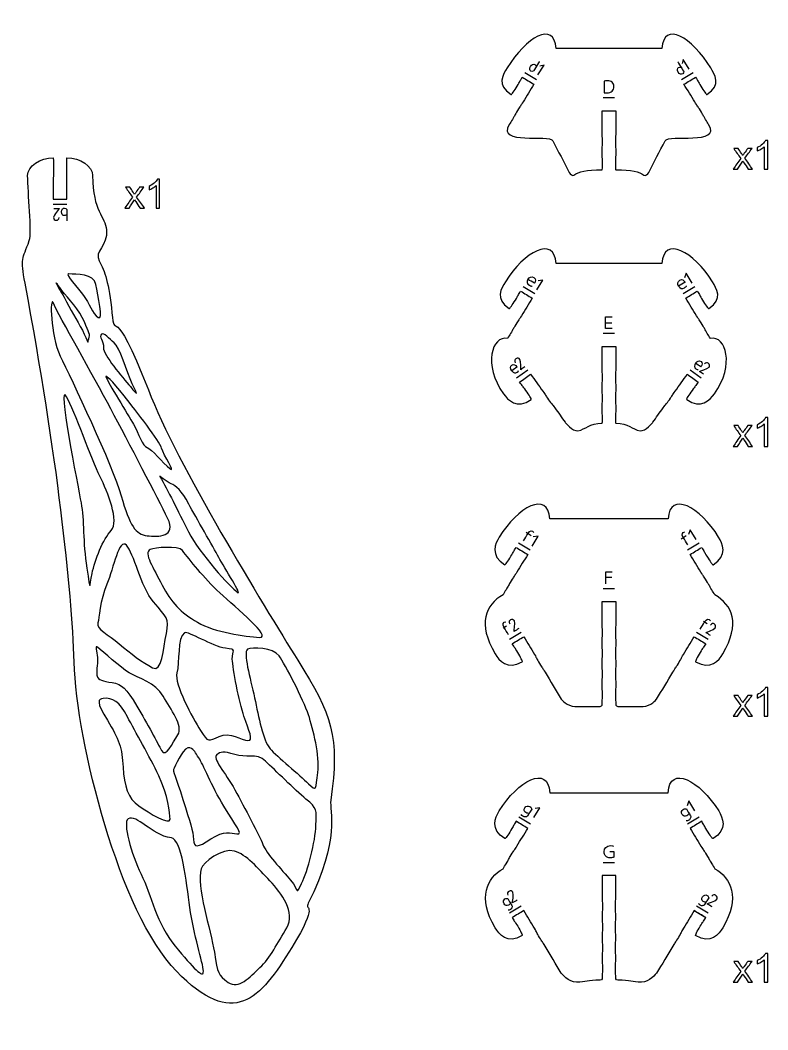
# Model space of a CAD drawing. Extents: x 0 to 1200, y 0 to 700.
# Drawn here: x 551.3 to 715.8, y 163.6 to 385.7 of the extents above; entities that cross this region are included whole.
import ezdxf

# ---------------------------------------------------------------- set-up
doc = ezdxf.new("R2010")
doc.units = 0
doc.header["$MEASUREMENT"] = 0
doc.layers.add('DEFAULT', color=7, linetype='CONTINUOUS')

msp = doc.modelspace()

# ---------------------------------------------------------------- linework, layer by layer
at = {"layer": 'DEFAULT', "color": 7}
for points in [[(665.23, 373.68), (666.56, 375.84), (665.66, 375.59)], [(698.48, 374.92), (697.16, 377.08), (696.97, 376.17)], [(664.91, 372.57), (662.36, 374.13)], [(699.33, 374.13), (696.77, 372.57)], [(679.59, 368.71), (682.09, 368.71)], [(558.62, 345.23), (561.62, 345.23)], [(699.13, 327.89), (697.81, 330.05), (697.45, 329.03)], [(664.53, 325.51), (661.97, 327.07)], [(665, 326.39), (666.32, 328.55), (665.24, 328.41)], [(699.71, 327.07), (697.15, 325.51)], [(681.58, 317.87), (680.1, 317.87), (680.1, 320.5), (681.52, 320.5)], [(681.46, 319.1), (680.1, 319.1)], [(679.59, 316.87), (682.09, 316.87)], [(662.98, 308.72), (660.54, 306.97)], [(701.14, 306.97), (698.7, 308.72)], [(700.06, 271.48), (698.74, 273.64), (698.37, 272.61)], [(662.6, 273.09), (663.73, 272.4)], [(663.96, 270.05), (665.28, 272.21), (664.2, 272.07)], [(696.73, 271.65), (697.86, 272.35)], [(663.54, 269.13), (660.98, 270.7)], [(700.69, 270.69), (698.13, 269.12)], [(680.13, 261.72), (680.13, 264.35), (681.55, 264.35)], [(680.13, 263.19), (681.47, 263.19)], [(679.59, 260.72), (682.09, 260.72)], [(701.67, 253.49), (702.44, 253.04)], [(657.57, 252.03), (658.33, 252.49)], [(661.56, 251.06), (658.99, 249.52)], [(702.7, 249.52), (700.13, 251.06)], [(699.76, 211.81), (698.44, 213.97), (698.08, 212.94)], [(664.35, 210.33), (665.67, 212.49), (664.59, 212.34)], [(663.55, 208.88), (660.99, 210.44)], [(700.69, 210.44), (698.13, 208.87)], [(679.59, 200.47), (682.09, 200.47)], [(661.56, 190.81), (658.99, 189.26)], [(699.56, 189.86), (702.13, 188.32)], [(702.7, 189.26), (700.13, 190.81)]]:
    msp.add_lwpolyline(points, dxfattribs=at)
at = {"layer": 'DEFAULT', "color": 1}
for points, knots in [([(702.77, 362.76), (705.68, 358.13), (693.85, 360.72), (693.19, 359.18), (691.99, 356.86), (690.78, 354.54), (689.58, 352.22), (689.42, 351.85), (688.81, 351.35), (688.52, 351.6), (687.44, 352.47), (685.89, 352.81), (682.34, 352.81), (682.27, 352.83), (682.28, 353.21), (682.28, 354.44), (682.28, 355.7), (682.34, 355.58), (682.34, 356.71), (682.34, 357.85), (682.28, 357.72), (682.28, 358.99), (682.28, 360.25), (682.34, 360.13), (682.34, 361.26), (682.34, 362.78), (682.34, 364.3), (682.34, 365.81), (681.34, 365.81), (680.34, 365.81), (679.34, 365.81), (679.34, 364.3), (679.34, 362.78), (679.34, 361.26), (679.34, 360.13), (679.4, 360.25), (679.4, 358.99), (679.4, 357.72), (679.34, 357.85), (679.34, 356.71), (679.34, 355.58), (679.4, 355.7), (679.4, 354.44), (679.4, 353.17), (679.41, 352.81), (679.34, 352.81), (675.78, 352.81), (674.24, 352.47), (673.15, 351.6), (672.87, 351.35), (672.26, 351.85), (672.1, 352.22), (670.9, 354.54), (669.69, 356.86), (668.49, 359.18), (667.83, 360.72), (656.01, 358.13), (658.91, 362.76), (659.14, 363.13), (659.37, 363.5), (659.59, 363.87), (660.19, 364.84), (660.07, 364.76), (660.73, 365.84), (661.38, 366.92), (661.37, 366.78), (661.96, 367.75), (662.76, 369.04), (663.55, 370.33), (664.34, 371.63), (663.49, 372.15), (662.63, 372.67), (661.78, 373.19), (661.19, 372.22), (661.31, 372.3), (660.65, 371.22), (659.99, 370.14), (659.43, 369.3), (659.3, 369.38), (655.97, 371.41), (657.59, 373.82), (658.45, 375.23), (662.52, 381.89), (668.85, 385.72), (669.21, 379.46), (676.96, 379.46), (684.72, 379.46), (692.48, 379.46), (692.84, 385.72), (699.16, 381.89), (703.23, 375.23), (704.09, 373.82), (705.72, 371.42), (702.39, 369.38), (702.25, 369.3), (701.7, 370.14), (701.04, 371.22), (700.38, 372.3), (700.5, 372.22), (699.9, 373.19), (699.05, 372.67), (698.19, 372.15), (697.34, 371.63), (698.13, 370.33), (698.93, 369.04), (699.72, 367.75), (700.31, 366.78), (700.3, 366.92), (700.96, 365.84), (701.62, 364.76), (701.5, 364.84), (702.09, 363.87), (702.32, 363.5), (702.55, 363.13), (702.77, 362.76)], [3.677134, 3.677134, 3.677134, 3.677134, 4.677134, 4.677134, 4.677134, 26.911439, 26.911439, 26.911439, 27.911439, 27.911439, 27.911439, 28.911439, 28.911439, 28.911439, 29.911439, 29.911439, 29.911439, 30.911439, 30.911439, 30.911439, 31.911439, 31.911439, 31.911439, 32.911439, 32.911439, 32.911439, 45.807439, 45.807439, 45.807439, 54.311439, 54.311439, 54.311439, 67.207439, 67.207439, 67.207439, 68.207439, 68.207439, 68.207439, 69.207439, 69.207439, 69.207439, 70.207439, 70.207439, 70.207439, 71.207439, 71.207439, 71.207439, 72.207439, 72.207439, 72.207439, 73.207439, 73.207439, 73.207439, 95.441745, 95.441745, 95.441745, 96.441745, 96.441745, 96.441745, 100.12944, 100.12944, 100.12944, 101.12944, 101.12944, 101.12944, 102.12944, 102.12944, 102.12944, 115.026135, 115.026135, 115.026135, 123.529898, 123.529898, 123.529898, 124.529898, 124.529898, 124.529898, 125.529898, 125.529898, 125.529898, 126.529898, 126.529898, 126.529898, 127.529898, 127.529898, 127.529898, 193.492898, 193.492898, 193.492898, 194.492898, 194.492898, 194.492898, 195.492898, 195.492898, 195.492898, 196.492898, 196.492898, 196.492898, 197.492898, 197.492898, 197.492898, 205.996661, 205.996661, 205.996661, 218.893357, 218.893357, 218.893357, 219.893357, 219.893357, 219.893357, 220.893357, 220.893357, 220.893357, 224.570491, 224.570491, 224.570491, 224.570491]), ([(611.08, 181.75), (617.25, 191.84), (613.83, 189.75), (614.69, 191.46), (621.86, 205.6), (619.31, 211.7), (619.66, 214.16), (621.67, 228.12), (619.92, 232.9), (612.4, 244.93), (604.88, 256.96), (585.78, 288.09), (579.52, 304.39), (571.54, 325.11), (572.2, 314.76), (571.51, 321.34), (570.83, 327.92), (569.96, 330.55), (568.73, 332.76), (567.5, 334.97), (570.64, 335.99), (570.33, 339.6), (570.08, 342.55), (567.27, 343.62), (567.27, 351.52), (567.27, 353.68), (564.5, 355.43), (561.62, 355.43), (561.62, 354.29), (561.56, 354.42), (561.56, 353.16), (561.56, 351.89), (561.62, 352.02), (561.62, 350.88), (561.62, 349.36), (561.62, 347.85), (561.62, 346.33), (560.62, 346.33), (559.62, 346.33), (558.62, 346.33), (558.62, 347.85), (558.62, 349.36), (558.62, 350.88), (558.62, 352.02), (558.68, 351.89), (558.68, 353.15), (558.68, 354.42), (558.62, 354.29), (558.62, 355.43), (555.74, 355.43), (552.97, 353.68), (552.97, 351.53), (552.97, 347.74), (554.01, 339.17), (553.33, 337.23), (551.82, 332.94), (551.33, 333.59), (552.4, 327.84), (559.54, 289.77), (562.66, 260.81), (563.2, 244.5), (563.77, 226.89), (573.12, 189.43), (585.68, 176.53), (598.25, 163.64), (604.05, 170.27), (611.08, 181.75)], [1, 1, 1, 1, 2, 2, 2, 3, 3, 3, 4, 4, 4, 5, 5, 5, 6, 6, 6, 7, 7, 7, 8, 8, 8, 9, 9, 9, 10, 10, 10, 11, 11, 11, 12, 12, 12, 24.904, 24.904, 24.904, 33.408, 33.408, 33.408, 46.312001, 46.312001, 46.312001, 47.312001, 47.312001, 47.312001, 48.312001, 48.312001, 48.312001, 49.312001, 49.312001, 49.312001, 50.312001, 50.312001, 50.312001, 51.312001, 51.312001, 51.312001, 52.312001, 52.312001, 52.312001, 53.312001, 53.312001, 53.312001, 54.312001, 54.312001, 54.312001, 54.312001]), ([(690.48, 297.26), (690.48, 297.26), (688.92, 295.21), (687.7, 295.41), (685.88, 295.72), (685.19, 297.07), (682.35, 297.07), (682.28, 297.07), (682.28, 297.48), (682.28, 298.05), (682.28, 299.31), (682.35, 299.19), (682.35, 300.32), (682.35, 301.46), (682.28, 301.33), (682.28, 302.6), (682.28, 303.86), (682.35, 303.73), (682.35, 304.87), (682.35, 306.01), (682.28, 305.88), (682.28, 307.15), (682.28, 308.41), (682.35, 308.28), (682.35, 309.42), (682.35, 310.94), (682.35, 312.45), (682.35, 313.97), (681.35, 313.97), (680.35, 313.97), (679.35, 313.97), (679.35, 312.45), (679.35, 310.94), (679.35, 309.42), (679.35, 308.28), (679.41, 308.41), (679.41, 307.15), (679.41, 305.88), (679.35, 306.01), (679.35, 304.87), (679.35, 303.73), (679.41, 303.86), (679.41, 302.6), (679.41, 301.33), (679.35, 301.46), (679.35, 300.32), (679.35, 299.19), (679.41, 299.31), (679.41, 298.05), (679.41, 297.48), (679.41, 297.07), (679.35, 297.07), (676.51, 297.07), (675.82, 295.72), (674, 295.41), (672.78, 295.21), (671.21, 297.26), (671.21, 297.26), (670.45, 298.32), (669.7, 299.38), (668.94, 300.43), (668.27, 301.35), (668.29, 301.21), (667.55, 302.24), (666.81, 303.27), (666.94, 303.2), (666.27, 304.13), (665.39, 305.36), (664.51, 306.59), (663.62, 307.82), (662.81, 307.24), (662, 306.66), (661.19, 306.08), (661.85, 305.15), (661.83, 305.29), (662.57, 304.26), (663.3, 303.24), (663.86, 302.39), (663.73, 302.3), (660.57, 300.03), (658.61, 302.19), (657.65, 303.54), (653.1, 309.88), (655.1, 316.41), (658.53, 315.7), (658.76, 316.07), (658.98, 316.44), (659.21, 316.81), (659.8, 317.78), (659.68, 317.7), (660.34, 318.78), (661, 319.86), (660.99, 319.72), (661.58, 320.69), (662.37, 321.98), (663.16, 323.27), (663.96, 324.57), (663.1, 325.09), (662.25, 325.61), (661.4, 326.13), (660.81, 325.16), (660.92, 325.23), (660.26, 324.16), (659.6, 323.08), (659.04, 322.24), (658.91, 322.32), (655.58, 324.35), (657.21, 326.76), (658.07, 328.17), (662.14, 334.82), (668.85, 338.42), (669.21, 332.17), (676.96, 332.17), (684.72, 332.17), (692.48, 332.17), (692.84, 338.42), (699.54, 334.82), (703.61, 328.17), (704.47, 326.76), (706.1, 324.36), (702.78, 322.32), (702.64, 322.24), (702.08, 323.08), (701.42, 324.16), (700.76, 325.23), (700.88, 325.16), (700.28, 326.13), (699.43, 325.61), (698.58, 325.09), (697.73, 324.57), (698.52, 323.27), (699.31, 321.98), (700.11, 320.69), (700.69, 319.72), (700.68, 319.86), (701.34, 318.78), (702, 317.7), (701.88, 317.78), (702.48, 316.81), (702.7, 316.44), (702.93, 316.07), (703.16, 315.7), (706.59, 316.41), (708.58, 309.88), (704.03, 303.54), (703.07, 302.2), (701.12, 300.03), (697.95, 302.3), (697.83, 302.4), (698.38, 303.24), (699.12, 304.26), (699.85, 305.29), (699.83, 305.15), (700.5, 306.08), (699.68, 306.66), (698.87, 307.24), (698.06, 307.82), (697.17, 306.59), (696.29, 305.36), (695.41, 304.13), (694.74, 303.2), (694.87, 303.27), (694.13, 302.24), (693.4, 301.22), (693.42, 301.35), (692.75, 300.43), (692, 299.38), (691.24, 298.32), (690.48, 297.26)], [11.049585, 11.049585, 11.049585, 11.049585, 12.049585, 12.049585, 12.049585, 13.049585, 13.049585, 13.049585, 14.049585, 14.049585, 14.049585, 15.049585, 15.049585, 15.049585, 16.049585, 16.049585, 16.049585, 17.049585, 17.049585, 17.049585, 18.049585, 18.049585, 18.049585, 19.049585, 19.049585, 19.049585, 31.944585, 31.944585, 31.944585, 40.448585, 40.448585, 40.448585, 53.343585, 53.343585, 53.343585, 54.343585, 54.343585, 54.343585, 55.343585, 55.343585, 55.343585, 56.343585, 56.343585, 56.343585, 57.343585, 57.343585, 57.343585, 58.343585, 58.343585, 58.343585, 59.343585, 59.343585, 59.343585, 60.343585, 60.343585, 60.343585, 61.343585, 61.343585, 61.343585, 72.398999, 72.398999, 72.398999, 73.398999, 73.398999, 73.398999, 74.398999, 74.398999, 74.398999, 87.290536, 87.290536, 87.290536, 95.794421, 95.794421, 95.794421, 96.794421, 96.794421, 96.794421, 97.794421, 97.794421, 97.794421, 98.794421, 98.794421, 98.794421, 99.794421, 99.794421, 99.794421, 103.481262, 103.481262, 103.481262, 104.481262, 104.481262, 104.481262, 105.481262, 105.481262, 105.481262, 118.376252, 118.376252, 118.376252, 126.880207, 126.880207, 126.880207, 127.880207, 127.880207, 127.880207, 128.880207, 128.880207, 128.880207, 129.880207, 129.880207, 129.880207, 130.880207, 130.880207, 130.880207, 196.843207, 196.843207, 196.843207, 197.843207, 197.843207, 197.843207, 198.843207, 198.843207, 198.843207, 199.843207, 199.843207, 199.843207, 200.843207, 200.843207, 200.843207, 209.348015, 209.348015, 209.348015, 222.249275, 222.249275, 222.249275, 223.249275, 223.249275, 223.249275, 224.249275, 224.249275, 224.249275, 227.936117, 227.936117, 227.936117, 228.936117, 228.936117, 228.936117, 229.936117, 229.936117, 229.936117, 230.936117, 230.936117, 230.936117, 231.936117, 231.936117, 231.936117, 240.440001, 240.440001, 240.440001, 253.333287, 253.333287, 253.333287, 254.333287, 254.333287, 254.333287, 255.333287, 255.333287, 255.333287, 266.382872, 266.382872, 266.382872, 266.382872]), ([(565.43, 316.65), (564.32, 318.92), (562.91, 321.14), (561.54, 323.74), (560.16, 326.35), (557.66, 330.14), (560.51, 326.28), (561.89, 324.41), (564.44, 321.94), (565.44, 319.4), (566.45, 316.86), (566.82, 316.66), (566.42, 315.61), (566.03, 314.56), (566.54, 314.37), (565.43, 316.65)], [1, 1, 1, 1, 2, 2, 2, 3, 3, 3, 4, 4, 4, 5, 5, 5, 6, 6, 6, 6]), ([(568.49, 320.31), (567.26, 321.09), (566.45, 323.6), (565.29, 325.14), (564.11, 326.67), (561.05, 330), (562.01, 329.9), (563.72, 329.74), (567.54, 330.04), (567.97, 327.61), (568.4, 325.17), (569.73, 319.53), (568.49, 320.31)], [1, 1, 1, 1, 2, 2, 2, 3, 3, 3, 4, 4, 4, 5, 5, 5, 5]), ([(558.55, 323.63), (559.94, 320.47), (567.42, 307.53), (571.27, 300.22), (575.12, 292.93), (581.7, 280.41), (583.75, 276.2), (585.81, 271.99), (581.72, 272.01), (579.24, 272.32), (576.76, 272.64), (575.42, 274.42), (573.54, 281.11), (571.66, 287.78), (562.44, 307.08), (560.16, 311.82), (557.88, 316.57), (557.9, 325.1), (558.55, 323.63)], [1, 1, 1, 1, 2, 2, 2, 3, 3, 3, 4, 4, 4, 5, 5, 5, 6, 6, 6, 7, 7, 7, 7]), ([(575.56, 305.12), (573.77, 307.2), (569.59, 312.12), (569.65, 313.69), (569.7, 315.26), (568.58, 316.07), (569.2, 316.65), (569.76, 317.17), (570.86, 315.56), (572.02, 314.74), (573.17, 313.91), (574.71, 308.39), (575.98, 305.75), (577.24, 303.11), (577.35, 303.02), (575.56, 305.12)], [1, 1, 1, 1, 2, 2, 2, 3, 3, 3, 4, 4, 4, 5, 5, 5, 6, 6, 6, 6]), ([(561.54, 302.89), (563.2, 299.9), (567.1, 288.9), (568.86, 285.41), (570.63, 281.91), (573.17, 275.38), (571.36, 273.5), (569.55, 271.62), (567.77, 266.99), (567.14, 264), (566.52, 261), (566.86, 259.49), (565.98, 265.21), (565.09, 270.92), (565.44, 275.85), (564.73, 279.54), (564.03, 283.22), (559.28, 306.97), (561.54, 302.89)], [1, 1, 1, 1, 2, 2, 2, 3, 3, 3, 4, 4, 4, 5, 5, 5, 6, 6, 6, 7, 7, 7, 7]), ([(584.23, 287.09), (582.74, 288.28), (580.18, 291.48), (579.24, 291.71), (578.3, 291.95), (577.36, 294.82), (576.25, 296.82), (575.15, 298.83), (570.52, 306.19), (570.19, 307.25), (570.03, 307.79), (571.45, 306.52), (574.18, 303.12), (576.91, 299.71), (582.05, 293.05), (582.43, 291.57), (582.81, 290.08), (585.72, 285.89), (584.23, 287.09)], [1, 1, 1, 1, 2, 2, 2, 3, 3, 3, 4, 4, 4, 5, 5, 5, 6, 6, 6, 7, 7, 7, 7]), ([(599.05, 259.9), (597.67, 260.99), (590.76, 268.34), (588.35, 273.14), (585.93, 277.95), (583.85, 282.32), (582.06, 285.31), (581.78, 285.78), (583.51, 284.12), (584.53, 283.75), (585.56, 283.37), (586.86, 282.28), (588.42, 279.29), (589.97, 276.3), (593.84, 269.87), (595.02, 267.56), (596.2, 265.26), (600.44, 258.81), (599.05, 259.9)], [1, 1, 1, 1, 2, 2, 2, 3, 3, 3, 4, 4, 4, 5, 5, 5, 6, 6, 6, 7, 7, 7, 7]), ([(704.14, 259.32), (707.95, 257.08), (709.88, 253.03), (705.87, 246.34), (705.02, 244.92), (703.26, 242.6), (699.91, 244.6), (699.78, 244.69), (700.26, 245.57), (700.91, 246.65), (701.56, 247.73), (701.55, 247.6), (702.13, 248.57), (701.28, 249.08), (700.42, 249.6), (699.56, 250.11), (698.78, 248.81), (698, 247.51), (697.23, 246.21), (696.64, 245.23), (696.76, 245.31), (696.11, 244.22), (695.47, 243.14), (695.47, 243.28), (694.89, 242.3), (693.7, 240.32), (692.51, 238.33), (691.32, 236.34), (691.32, 236.34), (690.03, 234.79), (688.34, 234.79), (686.2, 234.79), (685.61, 234.79), (682.77, 234.79), (682.53, 234.79), (682.34, 234.92), (682.34, 235.08), (682.34, 236.21), (682.28, 236.09), (682.28, 237.35), (682.28, 238.61), (682.34, 238.49), (682.34, 239.63), (682.34, 240.76), (682.28, 240.64), (682.28, 241.9), (682.28, 243.16), (682.34, 243.04), (682.34, 244.18), (682.34, 245.31), (682.28, 245.19), (682.28, 246.45), (682.28, 247.71), (682.34, 247.59), (682.34, 248.73), (682.34, 249.86), (682.28, 249.73), (682.28, 251), (682.28, 252.26), (682.34, 252.14), (682.34, 253.28), (682.34, 254.79), (682.34, 256.31), (682.34, 257.82), (681.34, 257.82), (680.34, 257.82), (679.34, 257.82), (679.34, 256.31), (679.34, 254.79), (679.34, 253.28), (679.34, 252.14), (679.41, 252.26), (679.41, 251), (679.41, 249.73), (679.34, 249.86), (679.34, 248.73), (679.34, 247.59), (679.41, 247.71), (679.41, 246.45), (679.41, 245.19), (679.34, 245.31), (679.34, 244.18), (679.34, 243.04), (679.41, 243.16), (679.41, 241.9), (679.41, 240.64), (679.34, 240.76), (679.34, 239.63), (679.34, 238.49), (679.41, 238.61), (679.41, 237.35), (679.41, 236.09), (679.34, 236.21), (679.34, 235.08), (679.34, 234.92), (679.15, 234.79), (678.92, 234.79), (676.07, 234.79), (675.49, 234.79), (673.35, 234.79), (671.66, 234.79), (670.36, 236.34), (670.36, 236.34), (669.17, 238.33), (667.98, 240.32), (666.79, 242.3), (666.21, 243.28), (666.22, 243.14), (665.57, 244.22), (664.92, 245.31), (665.04, 245.23), (664.46, 246.21), (663.68, 247.51), (662.9, 248.81), (662.13, 250.11), (661.27, 249.6), (660.41, 249.09), (659.55, 248.57), (660.13, 247.6), (660.12, 247.73), (660.77, 246.66), (661.42, 245.57), (661.91, 244.69), (661.77, 244.6), (658.42, 242.6), (656.66, 244.92), (655.82, 246.34), (651.81, 253.03), (653.73, 257.09), (657.54, 259.33), (657.76, 259.7), (657.99, 260.07), (658.22, 260.44), (658.81, 261.4), (658.69, 261.33), (659.35, 262.41), (660.01, 263.48), (660, 263.34), (660.59, 264.31), (661.38, 265.61), (662.18, 266.9), (662.97, 268.19), (662.12, 268.72), (661.26, 269.24), (660.41, 269.76), (659.81, 268.79), (659.93, 268.86), (659.27, 267.79), (658.61, 266.71), (658.06, 265.87), (657.92, 265.95), (654.6, 267.99), (655.84, 270.62), (656.71, 272.03), (660.78, 278.68), (667.48, 282.28), (667.84, 276.03), (676.51, 276.03), (685.17, 276.03), (693.84, 276.03), (694.2, 282.27), (700.9, 278.68), (704.97, 272.02), (705.84, 270.62), (707.08, 267.98), (703.75, 265.94), (703.62, 265.86), (703.06, 266.7), (702.4, 267.79), (701.74, 268.85), (701.86, 268.78), (701.26, 269.75), (700.41, 269.23), (699.56, 268.71), (698.7, 268.19), (699.5, 266.89), (700.29, 265.6), (701.08, 264.31), (701.67, 263.33), (701.66, 263.48), (702.32, 262.4), (702.98, 261.32), (702.86, 261.39), (703.46, 260.43), (703.68, 260.06), (703.91, 259.69), (704.14, 259.32)], [3.696068, 3.696068, 3.696068, 3.696068, 4.696068, 4.696068, 4.696068, 5.696068, 5.696068, 5.696068, 6.696068, 6.696068, 6.696068, 7.696068, 7.696068, 7.696068, 16.199313, 16.199313, 16.199313, 29.089843, 29.089843, 29.089843, 30.089843, 30.089843, 30.089843, 31.089843, 31.089843, 31.089843, 50.778769, 50.778769, 50.778769, 51.778769, 51.778769, 51.778769, 52.778769, 52.778769, 52.778769, 53.778769, 53.778769, 53.778769, 54.778769, 54.778769, 54.778769, 55.778769, 55.778769, 55.778769, 56.778769, 56.778769, 56.778769, 57.778769, 57.778769, 57.778769, 58.778769, 58.778769, 58.778769, 59.778769, 59.778769, 59.778769, 60.778769, 60.778769, 60.778769, 61.778769, 61.778769, 61.778769, 74.674769, 74.674769, 74.674769, 83.178769, 83.178769, 83.178769, 96.074769, 96.074769, 96.074769, 97.074769, 97.074769, 97.074769, 98.074769, 98.074769, 98.074769, 99.074769, 99.074769, 99.074769, 100.074769, 100.074769, 100.074769, 101.074769, 101.074769, 101.074769, 102.074769, 102.074769, 102.074769, 103.074769, 103.074769, 103.074769, 104.074769, 104.074769, 104.074769, 105.074769, 105.074769, 105.074769, 106.074769, 106.074769, 106.074769, 107.074769, 107.074769, 107.074769, 126.77105, 126.77105, 126.77105, 127.77105, 127.77105, 127.77105, 128.77105, 128.77105, 128.77105, 141.65491, 141.65491, 141.65491, 150.159014, 150.159014, 150.159014, 151.159014, 151.159014, 151.159014, 152.159014, 152.159014, 152.159014, 153.159014, 153.159014, 153.159014, 154.159014, 154.159014, 154.159014, 157.84723, 157.84723, 157.84723, 158.84723, 158.84723, 158.84723, 159.84723, 159.84723, 159.84723, 172.742551, 172.742551, 172.742551, 181.246506, 181.246506, 181.246506, 182.246506, 182.246506, 182.246506, 183.246506, 183.246506, 183.246506, 184.246506, 184.246506, 184.246506, 185.246506, 185.246506, 185.246506, 258.943506, 258.943506, 258.943506, 259.943506, 259.943506, 259.943506, 260.943506, 260.943506, 260.943506, 261.943506, 261.943506, 261.943506, 262.943506, 262.943506, 262.943506, 271.4476, 271.4476, 271.4476, 284.344626, 284.344626, 284.344626, 285.344626, 285.344626, 285.344626, 286.344626, 286.344626, 286.344626, 290.040694, 290.040694, 290.040694, 290.040694]), ([(570.39, 261.67), (571.91, 265.3), (573.04, 271.88), (574.69, 270.21), (576.34, 268.54), (577.8, 261.19), (580.67, 257.74), (583.54, 254.29), (584.2, 254.22), (583.49, 250.81), (582.78, 247.39), (582.54, 242.07), (580.42, 243.26), (578.3, 244.45), (575.52, 246.38), (573.12, 248.53), (570.7, 250.67), (568.03, 251.65), (568.43, 253.16), (568.67, 254.08), (568.88, 258.05), (570.39, 261.67)], [1, 1, 1, 1, 2, 2, 2, 3, 3, 3, 4, 4, 4, 5, 5, 5, 6, 6, 6, 7, 7, 7, 8, 8, 8, 8]), ([(603.93, 249.96), (600.88, 250.06), (594.03, 251.14), (590.34, 253.27), (586.65, 255.4), (584.45, 257.76), (582.56, 261.46), (580.68, 265.15), (578.36, 268.59), (579.95, 269.31), (580.85, 269.72), (586.11, 270.19), (587.03, 269.04), (588.66, 267.01), (591.64, 263.07), (595.25, 259.74), (598.86, 256.4), (606.98, 249.86), (603.93, 249.96)], [1, 1, 1, 1, 2, 2, 2, 3, 3, 3, 4, 4, 4, 5, 5, 5, 6, 6, 6, 7, 7, 7, 7]), ([(595.1, 228.17), (592.74, 227.09), (592.68, 226.76), (590.99, 229.48), (589.3, 232.2), (585.13, 239.77), (585.8, 242.13), (586.46, 244.5), (585.84, 249.86), (587.5, 250.98), (588.18, 251.44), (593.77, 247.9), (596.48, 247.58), (599.19, 247.26), (597.93, 247.17), (597.99, 245.18), (598.05, 243.2), (599.5, 235.73), (600.55, 232.6), (601.58, 229.47), (602.8, 227.13), (601.43, 227.25), (600.05, 227.37), (597.46, 229.25), (595.1, 228.17)], [1, 1, 1, 1, 2, 2, 2, 3, 3, 3, 4, 4, 4, 5, 5, 5, 6, 6, 6, 7, 7, 7, 8, 8, 8, 9, 9, 9, 9]), ([(568.35, 247.8), (569.67, 246.75), (573.35, 243.33), (575.33, 242.17), (577.32, 241.02), (581.06, 239.93), (582.75, 237.05), (584.43, 234.16), (587.27, 230.43), (586.03, 228.53), (584.79, 226.64), (583.32, 223.4), (582.42, 225.06), (581.53, 226.73), (579.34, 230.96), (577, 234.86), (574.66, 238.76), (573.71, 239.67), (571.57, 240.01), (569.44, 240.35), (568.48, 240.5), (568.2, 241.61), (568.04, 242.2), (568.39, 243.89), (568.31, 245.5), (568.24, 246.88), (567.69, 248.32), (568.35, 247.8)], [1, 1, 1, 1, 2, 2, 2, 3, 3, 3, 4, 4, 4, 5, 5, 5, 6, 6, 6, 7, 7, 7, 8, 8, 8, 9, 9, 9, 10, 10, 10, 10]), ([(614.73, 217.78), (612.85, 219.66), (607.77, 223.78), (606.31, 225.47), (604.64, 227.4), (603.84, 232.35), (602.88, 236.68), (601.93, 241.01), (600.3, 246.75), (601.34, 247.33), (602.37, 247.91), (606.96, 247.75), (608.28, 245.88), (609.61, 244.01), (613.65, 236.24), (614.73, 232.95), (615.81, 229.65), (617.27, 223.92), (616.79, 220.26), (616.31, 216.61), (616.62, 215.89), (614.73, 217.78)], [1, 1, 1, 1, 2, 2, 2, 3, 3, 3, 4, 4, 4, 5, 5, 5, 6, 6, 6, 7, 7, 7, 8, 8, 8, 8]), ([(569.59, 236.53), (571.61, 236.73), (573.17, 235.92), (574.92, 232.5), (576.67, 229.08), (579.74, 223.88), (581.81, 219.52), (583.87, 215.16), (584.27, 211.36), (584.32, 209.95), (584.36, 208.54), (579.7, 211.29), (577.4, 212.9), (575.09, 214.52), (574.17, 217.25), (573.97, 221.42), (573.77, 225.59), (573.03, 227.64), (570.51, 231.72), (567.98, 235.81), (568.43, 236.42), (569.59, 236.53)], [1, 1, 1, 1, 2, 2, 2, 3, 3, 3, 4, 4, 4, 5, 5, 5, 6, 6, 6, 7, 7, 7, 8, 8, 8, 8]), ([(596.1, 212.85), (598.74, 208.47), (600.48, 206.56), (599.01, 206.74), (597.54, 206.92), (596.33, 207.57), (593.3, 205.61), (590.28, 203.66), (589.5, 203.6), (589.45, 205.53), (589.4, 207.46), (588.73, 209.12), (587.13, 214.32), (585.55, 219.51), (584.74, 220.37), (585.19, 221.2), (585.96, 222.64), (587.4, 226.1), (588.67, 225.64), (589.71, 225.26), (589.78, 224.63), (590.64, 223.44), (591.5, 222.24), (593.44, 217.22), (596.1, 212.85)], [1, 1, 1, 1, 2, 2, 2, 3, 3, 3, 4, 4, 4, 5, 5, 5, 6, 6, 6, 7, 7, 7, 8, 8, 8, 9, 9, 9, 9]), ([(610.82, 196.53), (608.88, 198.87), (605.34, 202.54), (604.7, 204.43), (604.06, 206.32), (600.65, 212.51), (598.55, 216.41), (596.45, 220.3), (593.45, 223.39), (594.59, 224.18), (595.42, 224.75), (596, 225.04), (598.51, 224.18), (601.02, 223.32), (603.21, 224.69), (605.32, 222.71), (607.44, 220.72), (611.69, 216.48), (614.2, 214.39), (616.7, 212.29), (616.5, 212.15), (616.39, 208.61), (616.27, 205.07), (614.62, 198.5), (613.23, 195.84), (611.84, 193.19), (612.77, 194.19), (610.82, 196.53)], [1, 1, 1, 1, 2, 2, 2, 3, 3, 3, 4, 4, 4, 5, 5, 5, 6, 6, 6, 7, 7, 7, 8, 8, 8, 9, 9, 9, 10, 10, 10, 10]), ([(705.87, 186.09), (709.87, 192.78), (707.61, 197.04), (704.14, 199.07), (703.91, 199.44), (703.68, 199.81), (703.46, 200.18), (702.86, 201.14), (702.98, 201.07), (702.32, 202.15), (701.66, 203.22), (701.67, 203.08), (701.08, 204.06), (700.29, 205.35), (699.5, 206.64), (698.71, 207.94), (699.56, 208.46), (700.41, 208.98), (701.26, 209.5), (701.86, 208.53), (701.74, 208.6), (702.4, 207.53), (703.06, 206.45), (703.62, 205.61), (703.75, 205.69), (707.08, 207.73), (705.84, 210.36), (704.98, 211.77), (700.9, 218.43), (694.2, 222.02), (693.84, 215.78), (685.17, 215.78), (676.51, 215.78), (667.84, 215.78), (667.48, 222.03), (660.78, 218.43), (656.71, 211.78), (655.84, 210.37), (654.6, 207.73), (657.93, 205.7), (658.07, 205.61), (658.62, 206.45), (659.28, 207.53), (659.94, 208.61), (659.82, 208.53), (660.42, 209.51), (661.27, 208.98), (662.12, 208.46), (662.98, 207.94), (662.19, 206.65), (661.39, 205.35), (660.6, 204.06), (660.01, 203.09), (660.02, 203.23), (659.36, 202.15), (658.7, 201.07), (658.82, 201.15), (658.23, 200.18), (658, 199.81), (657.77, 199.44), (657.55, 199.07), (654.07, 197.05), (651.81, 192.78), (655.82, 186.09), (656.67, 184.67), (658.42, 182.35), (661.77, 184.35), (661.91, 184.44), (661.42, 185.32), (660.77, 186.4), (660.13, 187.48), (660.13, 187.35), (659.55, 188.32), (660.41, 188.83), (661.27, 189.35), (662.13, 189.86), (662.9, 188.56), (663.68, 187.26), (664.46, 185.96), (665.04, 184.98), (664.92, 185.06), (665.57, 183.97), (666.22, 182.89), (666.21, 183.03), (666.79, 182.05), (667.98, 180.06), (669.17, 178.08), (670.36, 176.09), (670.36, 176.09), (672, 174.11), (673.69, 174.11), (675.83, 174.11), (676.07, 174.54), (678.92, 174.54), (679.15, 174.54), (679.34, 174.67), (679.34, 174.83), (679.34, 175.96), (679.41, 175.84), (679.41, 177.1), (679.41, 178.36), (679.34, 178.24), (679.34, 179.37), (679.34, 180.51), (679.41, 180.38), (679.41, 181.65), (679.41, 182.91), (679.34, 182.79), (679.34, 183.93), (679.34, 185.06), (679.41, 184.93), (679.41, 186.2), (679.41, 187.46), (679.34, 187.34), (679.34, 188.47), (679.34, 189.61), (679.41, 189.48), (679.41, 190.75), (679.41, 192.01), (679.34, 191.89), (679.34, 193.02), (679.34, 194.54), (679.34, 196.06), (679.34, 197.57), (680.34, 197.57), (681.34, 197.57), (682.34, 197.57), (682.34, 196.06), (682.34, 194.54), (682.34, 193.02), (682.34, 191.89), (682.28, 192.01), (682.28, 190.75), (682.28, 189.48), (682.34, 189.61), (682.34, 188.47), (682.34, 187.34), (682.28, 187.46), (682.28, 186.2), (682.28, 184.93), (682.34, 185.06), (682.34, 183.93), (682.34, 182.79), (682.28, 182.91), (682.28, 181.65), (682.28, 180.38), (682.34, 180.51), (682.34, 179.37), (682.34, 178.24), (682.28, 178.36), (682.28, 177.1), (682.28, 175.84), (682.34, 175.96), (682.34, 174.83), (682.34, 174.67), (682.53, 174.54), (682.77, 174.54), (685.61, 174.54), (685.86, 174.11), (688, 174.11), (689.68, 174.11), (691.32, 176.09), (691.32, 176.09), (692.51, 178.08), (693.7, 180.07), (694.89, 182.05), (695.47, 183.03), (695.47, 182.89), (696.11, 183.97), (696.76, 185.06), (696.64, 184.98), (697.23, 185.96), (698, 187.26), (698.78, 188.56), (699.56, 189.86), (700.42, 189.35), (701.28, 188.83), (702.13, 188.32), (701.55, 187.35), (701.56, 187.48), (700.91, 186.4), (700.26, 185.32), (699.78, 184.44), (699.91, 184.35), (703.26, 182.35), (705.02, 184.67), (705.87, 186.09)], [1, 1, 1, 1, 2, 2, 2, 5.698458, 5.698458, 5.698458, 6.698458, 6.698458, 6.698458, 7.698458, 7.698458, 7.698458, 20.595153, 20.595153, 20.595153, 29.099247, 29.099247, 29.099247, 30.099247, 30.099247, 30.099247, 31.099247, 31.099247, 31.099247, 32.099247, 32.099247, 32.099247, 33.099247, 33.099247, 33.099247, 106.795247, 106.795247, 106.795247, 107.795247, 107.795247, 107.795247, 108.795247, 108.795247, 108.795247, 109.795247, 109.795247, 109.795247, 110.795247, 110.795247, 110.795247, 119.299532, 119.299532, 119.299532, 132.196228, 132.196228, 132.196228, 133.196228, 133.196228, 133.196228, 134.196228, 134.196228, 134.196228, 137.882548, 137.882548, 137.882548, 138.882548, 138.882548, 138.882548, 139.882548, 139.882548, 139.882548, 140.882548, 140.882548, 140.882548, 141.882548, 141.882548, 141.882548, 150.386651, 150.386651, 150.386651, 163.269487, 163.269487, 163.269487, 164.269487, 164.269487, 164.269487, 165.269487, 165.269487, 165.269487, 184.963882, 184.963882, 184.963882, 185.963882, 185.963882, 185.963882, 186.963882, 186.963882, 186.963882, 187.963882, 187.963882, 187.963882, 188.963882, 188.963882, 188.963882, 189.963882, 189.963882, 189.963882, 190.963882, 190.963882, 190.963882, 191.963882, 191.963882, 191.963882, 192.963882, 192.963882, 192.963882, 193.963882, 193.963882, 193.963882, 194.963882, 194.963882, 194.963882, 195.963882, 195.963882, 195.963882, 208.858882, 208.858882, 208.858882, 217.362882, 217.362882, 217.362882, 230.257882, 230.257882, 230.257882, 231.257882, 231.257882, 231.257882, 232.257882, 232.257882, 232.257882, 233.257882, 233.257882, 233.257882, 234.257882, 234.257882, 234.257882, 235.257882, 235.257882, 235.257882, 236.257882, 236.257882, 236.257882, 237.257882, 237.257882, 237.257882, 238.257882, 238.257882, 238.257882, 239.257882, 239.257882, 239.257882, 240.257882, 240.257882, 240.257882, 241.257882, 241.257882, 241.257882, 260.946117, 260.946117, 260.946117, 261.946117, 261.946117, 261.946117, 262.946117, 262.946117, 262.946117, 275.836479, 275.836479, 275.836479, 284.341096, 284.341096, 284.341096, 285.341096, 285.341096, 285.341096, 286.341096, 286.341096, 286.341096, 287.341096, 287.341096, 287.341096, 287.341096]), ([(575.06, 210.01), (577.03, 211.22), (580.07, 206.45), (584.58, 205.87), (586.83, 205.59), (587.9, 196.31), (588.67, 190.51), (589.44, 184.71), (591.56, 178.31), (591.63, 176.51), (591.69, 174.72), (589.43, 177.24), (585.41, 182.04), (581.39, 186.85), (580.11, 193.37), (577.93, 197.86), (575.75, 202.35), (573.85, 209.26), (575.06, 210.01)], [1, 1, 1, 1, 2, 2, 2, 3, 3, 3, 4, 4, 4, 5, 5, 5, 6, 6, 6, 7, 7, 7, 7]), ([(604.08, 177.34), (601.89, 175.27), (599.33, 172.37), (597.08, 174.08), (594.83, 175.79), (594.81, 175.85), (594.04, 180.7), (593.27, 185.55), (590.05, 195.3), (591.11, 199.05), (591.51, 200.44), (595.84, 203.71), (598.45, 202.96), (601.06, 202.21), (603.66, 199.17), (606.26, 196.4), (608.86, 193.63), (611.98, 189.46), (609.96, 186.1), (607.94, 182.74), (606.29, 179.4), (604.08, 177.34)], [1, 1, 1, 1, 2, 2, 2, 3, 3, 3, 4, 4, 4, 5, 5, 5, 6, 6, 6, 7, 7, 7, 8, 8, 8, 8])]:
    msp.add_open_spline(points, degree=3, knots=knots, dxfattribs=at)
at = {"layer": 'DEFAULT', "color": 7}
for points, knots in [([(665.54, 376.65), (665.54, 376.65), (664.3, 374.62), (664.23, 374.51), (664.03, 374.38), (663.86, 374.38), (663.69, 374.49), (663.42, 374.66), (663.29, 375.07), (663.59, 375.56), (663.84, 375.97), (664.23, 376.12), (664.53, 375.94), (664.73, 375.82), (664.81, 375.63), (664.8, 375.43)], [0, 0, 0, 0, 1.003499, 1.003499, 1.003499, 2.006997, 2.006997, 2.006997, 3.010496, 3.010496, 3.010496, 4.013994, 4.013994, 4.013994, 5.017493, 5.017493, 5.017493, 5.017493]), ([(695.98, 376.55), (695.98, 376.55), (697.21, 374.52), (697.29, 374.41), (697.31, 374.17), (697.23, 374.02), (697.06, 373.91), (696.78, 373.75), (696.36, 373.82), (696.06, 374.31), (695.8, 374.73), (695.84, 375.14), (696.15, 375.32), (696.34, 375.44), (696.55, 375.43), (696.72, 375.33)], [0, 0, 0, 0, 1.003329, 1.003329, 1.003329, 2.006657, 2.006657, 2.006657, 3.009986, 3.009986, 3.009986, 4.013315, 4.013315, 4.013315, 5.016643, 5.016643, 5.016643, 5.016643]), ([(679.76, 372.33), (679.97, 372.36), (680.21, 372.38), (680.48, 372.38), (680.97, 372.38), (681.32, 372.27), (681.55, 372.05), (681.78, 371.84), (681.92, 371.54), (681.92, 371.11), (681.92, 370.68), (681.78, 370.33), (681.54, 370.09), (681.29, 369.84), (680.89, 369.71), (680.38, 369.71), (680.14, 369.71), (679.93, 369.72), (679.76, 369.74), (679.76, 370.6), (679.76, 371.47), (679.76, 372.33)], [0, 0, 0, 0, 1, 1, 1, 2, 2, 2, 3, 3, 3, 4, 4, 4, 5, 5, 5, 6, 6, 6, 13.325, 13.325, 13.325, 13.325]), ([(558.72, 344.29), (559.14, 344.29), (559.56, 344.29), (559.98, 344.29), (559.98, 344.29), (558.66, 342.81), (558.66, 342.34), (558.66, 341.98), (558.86, 341.71), (559.32, 341.71), (559.56, 341.71), (559.92, 341.86), (559.92, 342.34)], [0, 0, 0, 0, 3.558, 3.558, 3.558, 4.558, 4.558, 4.558, 5.558, 5.558, 5.558, 6.558, 6.558, 6.558, 6.558]), ([(561.59, 343.02), (561.48, 342.84), (561.31, 342.73), (561.06, 342.73), (560.68, 342.73), (560.41, 343.06), (560.41, 343.55), (560.41, 344.12), (560.76, 344.4), (561.1, 344.4), (561.32, 344.4), (561.47, 344.31), (561.59, 344.1), (561.58, 343.97), (561.59, 341.59), (561.59, 341.59)], [0, 0, 0, 0, 1.0038, 1.0038, 1.0038, 2.0076, 2.0076, 2.0076, 3.0114, 3.0114, 3.0114, 4.0152, 4.0152, 4.0152, 5.019, 5.019, 5.019, 5.019]), ([(663.03, 328.71), (663.33, 329.2), (663.85, 329.4), (664.32, 329.12), (664.84, 328.8), (664.7, 328.25), (664.52, 327.95), (664.48, 327.89), (664.47, 327.88), (664.45, 327.85), (663.97, 328.14), (663.5, 328.42), (663.03, 328.71), (662.73, 328.23), (662.83, 327.72), (663.33, 327.42), (663.58, 327.26), (663.79, 327.2), (663.92, 327.19)], [0, 0, 0, 0, 1, 1, 1, 2, 2, 2, 3, 3, 3, 7.695567, 7.695567, 7.695567, 8.695567, 8.695567, 8.695567, 9.695567, 9.695567, 9.695567, 9.695567]), ([(696.17, 327.19), (695.87, 327.68), (695.93, 328.24), (696.4, 328.52), (696.92, 328.84), (697.34, 328.47), (697.52, 328.17), (697.56, 328.11), (697.57, 328.09), (697.58, 328.06), (697.11, 327.77), (696.64, 327.48), (696.17, 327.19), (696.47, 326.71), (696.96, 326.56), (697.46, 326.87), (697.72, 327.02), (697.86, 327.18), (697.93, 327.29)], [0, 0, 0, 0, 1, 1, 1, 2, 2, 2, 3, 3, 3, 7.69611, 7.69611, 7.69611, 8.69611, 8.69611, 8.69611, 9.69611, 9.69611, 9.69611, 9.69611]), ([(662.34, 309.49), (662.04, 309.28), (661.74, 309.06), (661.44, 308.84), (661.44, 308.84), (661.53, 310.73), (661.25, 311.11), (661.04, 311.4), (660.73, 311.51), (660.36, 311.24), (660.16, 311.1), (659.96, 310.76), (660.24, 310.38)], [0, 0, 0, 0, 3.147296, 3.147296, 3.147296, 4.147296, 4.147296, 4.147296, 5.147296, 5.147296, 5.147296, 6.147296, 6.147296, 6.147296, 6.147296]), ([(699.9, 310.26), (700.23, 310.72), (700.72, 310.92), (701.09, 310.66), (701.51, 310.36), (701.3, 309.84), (701.1, 309.55), (701.06, 309.5), (701.05, 309.48), (701.02, 309.46), (700.65, 309.72), (700.27, 309.99), (699.9, 310.26), (699.57, 309.8), (699.58, 309.32), (699.97, 309.04), (700.18, 308.89), (700.31, 308.85), (700.45, 308.9)], [0, 0, 0, 0, 1, 1, 1, 2, 2, 2, 3, 3, 3, 6.9165, 6.9165, 6.9165, 7.9165, 7.9165, 7.9165, 8.9165, 8.9165, 8.9165, 8.9165]), ([(659.47, 308.6), (659.14, 309.06), (659.1, 309.59), (659.47, 309.86), (659.89, 310.16), (660.32, 309.79), (660.52, 309.51), (660.56, 309.46), (660.57, 309.44), (660.59, 309.41), (660.22, 309.14), (659.84, 308.87), (659.47, 308.6), (659.8, 308.14), (660.26, 307.99), (660.65, 308.28), (660.85, 308.42), (660.94, 308.53), (660.93, 308.69)], [0, 0, 0, 0, 1, 1, 1, 2, 2, 2, 3, 3, 3, 6.917247, 6.917247, 6.917247, 7.917247, 7.917247, 7.917247, 8.917247, 8.917247, 8.917247, 8.917247]), ([(701.66, 307.82), (701.36, 308.04), (701.06, 308.25), (700.76, 308.47), (700.76, 308.47), (702.57, 308.99), (702.85, 309.37), (703.06, 309.67), (703.06, 309.99), (702.69, 310.26), (702.49, 310.4), (702.11, 310.49), (701.83, 310.1)], [0, 0, 0, 0, 3.146713, 3.146713, 3.146713, 4.146713, 4.146713, 4.146713, 5.146713, 5.146713, 5.146713, 6.146713, 6.146713, 6.146713, 6.146713]), ([(662.07, 271.21), (662.4, 271.74), (662.73, 272.28), (663.05, 272.82), (663.48, 273.51), (664, 273.57), (664.34, 273.05)], [0, 0, 0, 0, 5.347378, 5.347378, 5.347378, 6.347378, 6.347378, 6.347378, 6.347378]), ([(698.17, 270.32), (697.84, 270.86), (697.51, 271.39), (697.18, 271.93), (696.76, 272.62), (696.95, 273.11), (697.56, 273.18)], [0, 0, 0, 0, 5.347708, 5.347708, 5.347708, 6.347708, 6.347708, 6.347708, 6.347708]), ([(658.74, 250.53), (658.42, 251.07), (658.1, 251.61), (657.77, 252.15), (657.36, 252.85), (657.55, 253.34), (658.16, 253.4)], [0, 0, 0, 0, 5.346642, 5.346642, 5.346642, 6.346642, 6.346642, 6.346642, 6.346642]), ([(661.01, 251.89), (660.66, 251.68), (660.31, 251.48), (659.96, 251.27), (659.96, 251.27), (660.27, 253.17), (660.03, 253.58), (659.84, 253.89), (659.55, 254.02), (659.17, 253.8), (658.97, 253.68), (658.76, 253.37), (659.01, 252.96)], [0, 0, 0, 0, 3.462901, 3.462901, 3.462901, 4.462901, 4.462901, 4.462901, 5.462901, 5.462901, 5.462901, 6.462901, 6.462901, 6.462901, 6.462901]), ([(700.91, 251.75), (701.23, 252.29), (701.55, 252.83), (701.88, 253.37), (702.29, 254.07), (702.82, 254.13), (703.16, 253.62)], [0, 0, 0, 0, 5.346986, 5.346986, 5.346986, 6.346986, 6.346986, 6.346986, 6.346986]), ([(703.18, 250.39), (702.83, 250.6), (702.48, 250.81), (702.13, 251.02), (702.13, 251.02), (703.96, 251.65), (704.2, 252.05), (704.38, 252.36), (704.36, 252.69), (703.99, 252.91), (703.79, 253.03), (703.42, 253.08), (703.17, 252.67)], [0, 0, 0, 0, 3.462901, 3.462901, 3.462901, 4.462901, 4.462901, 4.462901, 5.462901, 5.462901, 5.462901, 6.462901, 6.462901, 6.462901, 6.462901]), ([(663.3, 211.28), (663.14, 211.21), (662.82, 211.26), (662.58, 211.41), (662.2, 211.64), (662.1, 212.09), (662.32, 212.46), (662.6, 212.92), (663.1, 212.96), (663.45, 212.75), (663.72, 212.58), (663.86, 212.33), (663.86, 212.18), (663.78, 212.07), (663.07, 210.91), (663.07, 210.91), (662.85, 210.54), (662.76, 210.54), (662.53, 210.48), (662.31, 210.42), (662.08, 210.49), (661.9, 210.6), (661.73, 210.71), (661.57, 210.87), (661.51, 211.02)], [0, 0, 0, 0, 1, 1, 1, 2, 2, 2, 3, 3, 3, 4, 4, 4, 5, 5, 5, 6, 6, 6, 7, 7, 7, 8, 8, 8, 8]), ([(698.44, 211.3), (698.43, 211.13), (698.23, 210.87), (698, 210.72), (697.61, 210.49), (697.17, 210.61), (696.94, 210.98), (696.66, 211.43), (696.84, 211.9), (697.2, 212.11), (697.47, 212.28), (697.75, 212.29), (697.89, 212.22), (697.95, 212.1), (698.66, 210.94), (698.66, 210.94), (698.89, 210.57), (698.85, 210.48), (698.8, 210.26), (698.75, 210.03), (698.58, 209.86), (698.4, 209.75), (698.23, 209.65), (698.02, 209.58), (697.85, 209.6)], [0, 0, 0, 0, 1, 1, 1, 2, 2, 2, 3, 3, 3, 4, 4, 4, 5, 5, 5, 6, 6, 6, 7, 7, 7, 8, 8, 8, 8]), ([(681.05, 202.88), (681.34, 202.88), (681.63, 202.88), (681.92, 202.88), (681.92, 202.46), (681.92, 202.04), (681.92, 201.62), (681.77, 201.56), (681.47, 201.47), (681.11, 201.47), (680.72, 201.47), (680.39, 201.58), (680.13, 201.82), (679.9, 202.04), (679.76, 202.39), (679.76, 202.8), (679.77, 203.58), (680.31, 204.16), (681.19, 204.16), (681.49, 204.16), (681.73, 204.09), (681.84, 204.03)], [0, 0, 0, 0, 2.453, 2.453, 2.453, 6.033, 6.033, 6.033, 7.033, 7.033, 7.033, 8.033, 8.033, 8.033, 9.033, 9.033, 9.033, 10.033, 10.033, 10.033, 11.033, 11.033, 11.033, 11.033]), ([(660.68, 192.2), (660.31, 191.98), (659.94, 191.76), (659.58, 191.54), (659.58, 191.54), (659.95, 193.49), (659.71, 193.89), (659.53, 194.2), (659.22, 194.33), (658.82, 194.09), (658.61, 193.96), (658.38, 193.65), (658.62, 193.24)], [0, 0, 0, 0, 3.64366, 3.64366, 3.64366, 4.64366, 4.64366, 4.64366, 5.64366, 5.64366, 5.64366, 6.64366, 6.64366, 6.64366, 6.64366]), ([(702.23, 191.77), (702.08, 191.7), (701.79, 191.73), (701.58, 191.86), (701.24, 192.06), (701.16, 192.49), (701.39, 192.87), (701.66, 193.32), (702.12, 193.4), (702.44, 193.21), (702.67, 193.07), (702.79, 192.83), (702.79, 192.68), (702.71, 192.57), (702.01, 191.4), (702.01, 191.4), (701.79, 191.03), (701.71, 191.02), (701.5, 190.96), (701.29, 190.88), (701.08, 190.94), (700.92, 191.04), (700.77, 191.13), (700.63, 191.28), (700.58, 191.42)], [0, 0, 0, 0, 1, 1, 1, 2, 2, 2, 3, 3, 3, 4, 4, 4, 5, 5, 5, 6, 6, 6, 7, 7, 7, 8, 8, 8, 8]), ([(703.51, 190.7), (703.15, 190.92), (702.78, 191.14), (702.41, 191.36), (702.41, 191.36), (704.31, 191.95), (704.55, 192.35), (704.73, 192.66), (704.7, 192.99), (704.3, 193.23), (704.09, 193.36), (703.7, 193.41), (703.46, 193)], [0, 0, 0, 0, 3.64366, 3.64366, 3.64366, 4.64366, 4.64366, 4.64366, 5.64366, 5.64366, 5.64366, 6.64366, 6.64366, 6.64366, 6.64366]), ([(659.13, 191.58), (659.13, 191.41), (658.96, 191.17), (658.74, 191.04), (658.4, 190.84), (657.99, 190.97), (657.76, 191.35), (657.49, 191.8), (657.64, 192.25), (657.96, 192.43), (658.2, 192.58), (658.46, 192.57), (658.59, 192.49), (658.65, 192.37), (659.35, 191.21), (659.35, 191.21), (659.57, 190.84), (659.54, 190.76), (659.5, 190.54), (659.47, 190.32), (659.32, 190.17), (659.16, 190.08), (659.01, 189.98), (658.81, 189.93), (658.66, 189.96)], [0, 0, 0, 0, 1, 1, 1, 2, 2, 2, 3, 3, 3, 4, 4, 4, 5, 5, 5, 6, 6, 6, 7, 7, 7, 8, 8, 8, 8])]:
    msp.add_open_spline(points, degree=3, knots=knots, dxfattribs=at)
at = {"layer": 'DEFAULT', "color": 38}
for points, knots in [([(715.78, 352.94), (715.53, 352.94), (715.27, 352.94), (715.01, 352.94), (715.01, 354.59), (715.01, 356.23), (715.01, 357.88), (714.82, 357.7), (714.58, 357.52), (714.28, 357.35), (713.97, 357.17), (713.7, 357.03), (713.46, 356.95), (713.46, 357.2), (713.46, 357.45), (713.46, 357.69), (713.89, 357.9), (714.27, 358.15), (714.6, 358.44), (714.92, 358.73), (715.15, 359.01), (715.29, 359.28), (715.45, 359.28), (715.62, 359.28), (715.78, 359.28), (715.78, 357.17), (715.78, 355.05), (715.78, 352.94)], [17.969, 17.969, 17.969, 17.969, 20.166, 20.166, 20.166, 34.168, 34.168, 34.168, 35.168, 35.168, 35.168, 36.168, 36.168, 36.168, 38.292, 38.292, 38.292, 39.292, 39.292, 39.292, 40.292, 40.292, 40.292, 41.708, 41.708, 41.708, 59.677, 59.677, 59.677, 59.677]), ([(708.15, 352.94), (708.71, 353.73), (709.27, 354.53), (709.82, 355.32), (709.31, 356.05), (708.79, 356.78), (708.28, 357.51), (708.6, 357.51), (708.92, 357.51), (709.25, 357.51), (709.48, 357.16), (709.72, 356.8), (709.95, 356.44), (710.08, 356.24), (710.19, 356.07), (710.27, 355.93), (710.39, 356.12), (710.51, 356.29), (710.62, 356.43), (710.87, 356.79), (711.13, 357.15), (711.39, 357.51), (711.7, 357.51), (712.01, 357.51), (712.31, 357.51), (711.79, 356.8), (711.26, 356.08), (710.73, 355.36), (711.3, 354.55), (711.87, 353.75), (712.43, 352.94), (712.12, 352.94), (711.8, 352.94), (711.48, 352.94), (711.17, 353.41), (710.86, 353.89), (710.54, 354.36), (710.46, 354.49), (710.38, 354.62), (710.29, 354.74), (709.89, 354.14), (709.49, 353.54), (709.09, 352.94), (708.78, 352.94), (708.47, 352.94), (708.15, 352.94)], [0, 0, 0, 0, 8.235918, 8.235918, 8.235918, 15.849393, 15.849393, 15.849393, 18.596393, 18.596393, 18.596393, 22.22897, 22.22897, 22.22897, 23.22897, 23.22897, 23.22897, 24.22897, 24.22897, 24.22897, 27.992837, 27.992837, 27.992837, 30.616837, 30.616837, 30.616837, 38.188443, 38.188443, 38.188443, 46.573625, 46.573625, 46.573625, 49.270625, 49.270625, 49.270625, 54.098775, 54.098775, 54.098775, 55.396015, 55.396015, 55.396015, 61.541262, 61.541262, 61.541262, 64.202262, 64.202262, 64.202262, 64.202262]), ([(574.37, 344.4), (574.92, 345.2), (575.48, 345.99), (576.04, 346.78), (575.52, 347.51), (575.01, 348.24), (574.49, 348.98), (574.81, 348.98), (575.14, 348.98), (575.46, 348.98), (575.69, 348.62), (575.93, 348.26), (576.16, 347.9), (576.29, 347.7), (576.4, 347.53), (576.48, 347.39), (576.61, 347.58), (576.72, 347.75), (576.83, 347.9), (577.09, 348.26), (577.34, 348.62), (577.6, 348.98), (577.91, 348.98), (578.22, 348.98), (578.53, 348.98), (578, 348.26), (577.47, 347.54), (576.95, 346.82), (577.51, 346.02), (578.08, 345.21), (578.65, 344.4), (578.33, 344.4), (578.01, 344.4), (577.7, 344.4), (577.38, 344.88), (577.07, 345.35), (576.76, 345.82), (576.67, 345.95), (576.59, 346.08), (576.51, 346.21), (576.11, 345.61), (575.71, 345), (575.3, 344.4), (574.99, 344.4), (574.68, 344.4), (574.37, 344.4)], [0, 0, 0, 0, 8.235918, 8.235918, 8.235918, 15.849393, 15.849393, 15.849393, 18.596393, 18.596393, 18.596393, 22.22897, 22.22897, 22.22897, 23.22897, 23.22897, 23.22897, 24.22897, 24.22897, 24.22897, 27.992837, 27.992837, 27.992837, 30.616837, 30.616837, 30.616837, 38.188443, 38.188443, 38.188443, 46.573625, 46.573625, 46.573625, 49.270625, 49.270625, 49.270625, 54.098775, 54.098775, 54.098775, 55.396015, 55.396015, 55.396015, 61.541262, 61.541262, 61.541262, 64.202262, 64.202262, 64.202262, 64.202262]), ([(582, 344.4), (581.74, 344.4), (581.48, 344.4), (581.22, 344.4), (581.22, 346.05), (581.22, 347.7), (581.22, 349.34), (581.03, 349.16), (580.79, 348.99), (580.49, 348.81), (580.18, 348.63), (579.91, 348.5), (579.67, 348.41), (579.67, 348.66), (579.67, 348.91), (579.67, 349.16), (580.1, 349.36), (580.48, 349.61), (580.81, 349.9), (581.13, 350.19), (581.36, 350.47), (581.5, 350.74), (581.66, 350.74), (581.83, 350.74), (582, 350.74), (582, 348.63), (582, 346.52), (582, 344.4)], [17.969, 17.969, 17.969, 17.969, 20.166, 20.166, 20.166, 34.168, 34.168, 34.168, 35.168, 35.168, 35.168, 36.168, 36.168, 36.168, 38.292, 38.292, 38.292, 39.292, 39.292, 39.292, 40.292, 40.292, 40.292, 41.708, 41.708, 41.708, 59.677, 59.677, 59.677, 59.677]), ([(715.78, 291.96), (715.53, 291.96), (715.27, 291.96), (715.01, 291.96), (715.01, 293.61), (715.01, 295.26), (715.01, 296.9), (714.82, 296.73), (714.58, 296.55), (714.28, 296.37), (713.97, 296.19), (713.7, 296.06), (713.46, 295.97), (713.46, 296.22), (713.46, 296.47), (713.46, 296.72), (713.89, 296.92), (714.27, 297.17), (714.6, 297.46), (714.92, 297.75), (715.15, 298.03), (715.29, 298.3), (715.45, 298.3), (715.62, 298.3), (715.78, 298.3), (715.78, 296.19), (715.78, 294.08), (715.78, 291.96)], [17.969, 17.969, 17.969, 17.969, 20.166, 20.166, 20.166, 34.168, 34.168, 34.168, 35.168, 35.168, 35.168, 36.168, 36.168, 36.168, 38.292, 38.292, 38.292, 39.292, 39.292, 39.292, 40.292, 40.292, 40.292, 41.708, 41.708, 41.708, 59.677, 59.677, 59.677, 59.677]), ([(708.15, 291.96), (708.71, 292.76), (709.27, 293.55), (709.82, 294.34), (709.31, 295.07), (708.79, 295.81), (708.28, 296.54), (708.6, 296.54), (708.92, 296.54), (709.25, 296.54), (709.48, 296.18), (709.72, 295.82), (709.95, 295.47), (710.08, 295.26), (710.19, 295.09), (710.27, 294.95), (710.39, 295.14), (710.51, 295.31), (710.62, 295.46), (710.87, 295.82), (711.13, 296.18), (711.39, 296.54), (711.7, 296.54), (712.01, 296.54), (712.31, 296.54), (711.79, 295.82), (711.26, 295.1), (710.73, 294.38), (711.3, 293.58), (711.87, 292.77), (712.43, 291.96), (712.12, 291.96), (711.8, 291.96), (711.48, 291.96), (711.17, 292.44), (710.86, 292.91), (710.54, 293.39), (710.46, 293.51), (710.38, 293.64), (710.29, 293.77), (709.89, 293.17), (709.49, 292.57), (709.09, 291.96), (708.78, 291.96), (708.47, 291.96), (708.15, 291.96)], [0, 0, 0, 0, 8.235918, 8.235918, 8.235918, 15.849393, 15.849393, 15.849393, 18.596393, 18.596393, 18.596393, 22.229807, 22.229807, 22.229807, 23.229807, 23.229807, 23.229807, 24.229807, 24.229807, 24.229807, 27.993674, 27.993674, 27.993674, 30.617674, 30.617674, 30.617674, 38.189279, 38.189279, 38.189279, 46.574462, 46.574462, 46.574462, 49.271462, 49.271462, 49.271462, 54.099611, 54.099611, 54.099611, 55.396852, 55.396852, 55.396852, 61.542099, 61.542099, 61.542099, 64.203099, 64.203099, 64.203099, 64.203099]), ([(715.78, 232.6), (715.53, 232.6), (715.27, 232.6), (715.01, 232.6), (715.01, 234.25), (715.01, 235.89), (715.01, 237.54), (714.82, 237.36), (714.58, 237.18), (714.28, 237.01), (713.97, 236.83), (713.7, 236.69), (713.46, 236.61), (713.46, 236.86), (713.46, 237.1), (713.46, 237.35), (713.89, 237.56), (714.27, 237.81), (714.6, 238.1), (714.92, 238.39), (715.15, 238.67), (715.29, 238.94), (715.45, 238.94), (715.62, 238.94), (715.78, 238.94), (715.78, 236.83), (715.78, 234.71), (715.78, 232.6)], [17.969, 17.969, 17.969, 17.969, 20.166, 20.166, 20.166, 34.168, 34.168, 34.168, 35.168, 35.168, 35.168, 36.168, 36.168, 36.168, 38.292, 38.292, 38.292, 39.292, 39.292, 39.292, 40.292, 40.292, 40.292, 41.708, 41.708, 41.708, 59.677, 59.677, 59.677, 59.677]), ([(708.15, 232.6), (708.71, 233.39), (709.27, 234.18), (709.82, 234.98), (709.31, 235.71), (708.79, 236.44), (708.28, 237.17), (708.6, 237.17), (708.92, 237.17), (709.25, 237.17), (709.48, 236.82), (709.72, 236.46), (709.95, 236.1), (710.08, 235.9), (710.19, 235.73), (710.27, 235.59), (710.39, 235.78), (710.51, 235.95), (710.62, 236.09), (710.87, 236.45), (711.13, 236.81), (711.39, 237.17), (711.7, 237.17), (712.01, 237.17), (712.31, 237.17), (711.79, 236.46), (711.26, 235.74), (710.73, 235.02), (711.3, 234.21), (711.87, 233.41), (712.43, 232.6), (712.12, 232.6), (711.8, 232.6), (711.48, 232.6), (711.17, 233.07), (710.86, 233.55), (710.54, 234.02), (710.46, 234.15), (710.38, 234.28), (710.29, 234.4), (709.89, 233.8), (709.49, 233.2), (709.09, 232.6), (708.78, 232.6), (708.47, 232.6), (708.15, 232.6)], [0, 0, 0, 0, 8.235918, 8.235918, 8.235918, 15.849393, 15.849393, 15.849393, 18.596393, 18.596393, 18.596393, 22.229807, 22.229807, 22.229807, 23.229807, 23.229807, 23.229807, 24.229807, 24.229807, 24.229807, 27.993674, 27.993674, 27.993674, 30.617674, 30.617674, 30.617674, 38.189279, 38.189279, 38.189279, 46.574462, 46.574462, 46.574462, 49.271462, 49.271462, 49.271462, 54.099611, 54.099611, 54.099611, 55.396852, 55.396852, 55.396852, 61.542099, 61.542099, 61.542099, 64.203099, 64.203099, 64.203099, 64.203099]), ([(715.78, 174.11), (715.53, 174.11), (715.27, 174.11), (715.01, 174.11), (715.01, 175.76), (715.01, 177.4), (715.01, 179.05), (714.82, 178.87), (714.58, 178.69), (714.28, 178.52), (713.97, 178.34), (713.7, 178.2), (713.46, 178.12), (713.46, 178.36), (713.46, 178.61), (713.46, 178.86), (713.89, 179.07), (714.27, 179.31), (714.6, 179.6), (714.92, 179.89), (715.15, 180.18), (715.29, 180.45), (715.45, 180.45), (715.62, 180.45), (715.78, 180.45), (715.78, 178.34), (715.78, 176.22), (715.78, 174.11)], [17.969, 17.969, 17.969, 17.969, 20.166, 20.166, 20.166, 34.168, 34.168, 34.168, 35.168, 35.168, 35.168, 36.168, 36.168, 36.168, 38.292, 38.292, 38.292, 39.292, 39.292, 39.292, 40.292, 40.292, 40.292, 41.708, 41.708, 41.708, 59.677, 59.677, 59.677, 59.677]), ([(708.15, 174.11), (708.71, 174.9), (709.27, 175.69), (709.82, 176.49), (709.31, 177.22), (708.79, 177.95), (708.28, 178.68), (708.6, 178.68), (708.92, 178.68), (709.25, 178.68), (709.48, 178.33), (709.72, 177.97), (709.95, 177.61), (710.08, 177.41), (710.19, 177.24), (710.27, 177.1), (710.39, 177.29), (710.51, 177.46), (710.62, 177.6), (710.87, 177.96), (711.13, 178.32), (711.39, 178.68), (711.7, 178.68), (712.01, 178.68), (712.31, 178.68), (711.79, 177.97), (711.26, 177.25), (710.73, 176.53), (711.3, 175.72), (711.87, 174.92), (712.43, 174.11), (712.12, 174.11), (711.8, 174.11), (711.48, 174.11), (711.17, 174.58), (710.86, 175.06), (710.54, 175.53), (710.46, 175.66), (710.38, 175.79), (710.29, 175.91), (709.89, 175.31), (709.49, 174.71), (709.09, 174.11), (708.78, 174.11), (708.47, 174.11), (708.15, 174.11)], [0, 0, 0, 0, 8.235918, 8.235918, 8.235918, 15.849393, 15.849393, 15.849393, 18.596393, 18.596393, 18.596393, 22.229807, 22.229807, 22.229807, 23.229807, 23.229807, 23.229807, 24.229807, 24.229807, 24.229807, 27.993674, 27.993674, 27.993674, 30.617674, 30.617674, 30.617674, 38.189279, 38.189279, 38.189279, 46.574462, 46.574462, 46.574462, 49.271462, 49.271462, 49.271462, 54.099611, 54.099611, 54.099611, 55.396852, 55.396852, 55.396852, 61.542099, 61.542099, 61.542099, 64.203099, 64.203099, 64.203099, 64.203099])]:
    msp.add_open_spline(points, degree=3, knots=knots, dxfattribs=at)

doc.saveas('drawing.dxf')
